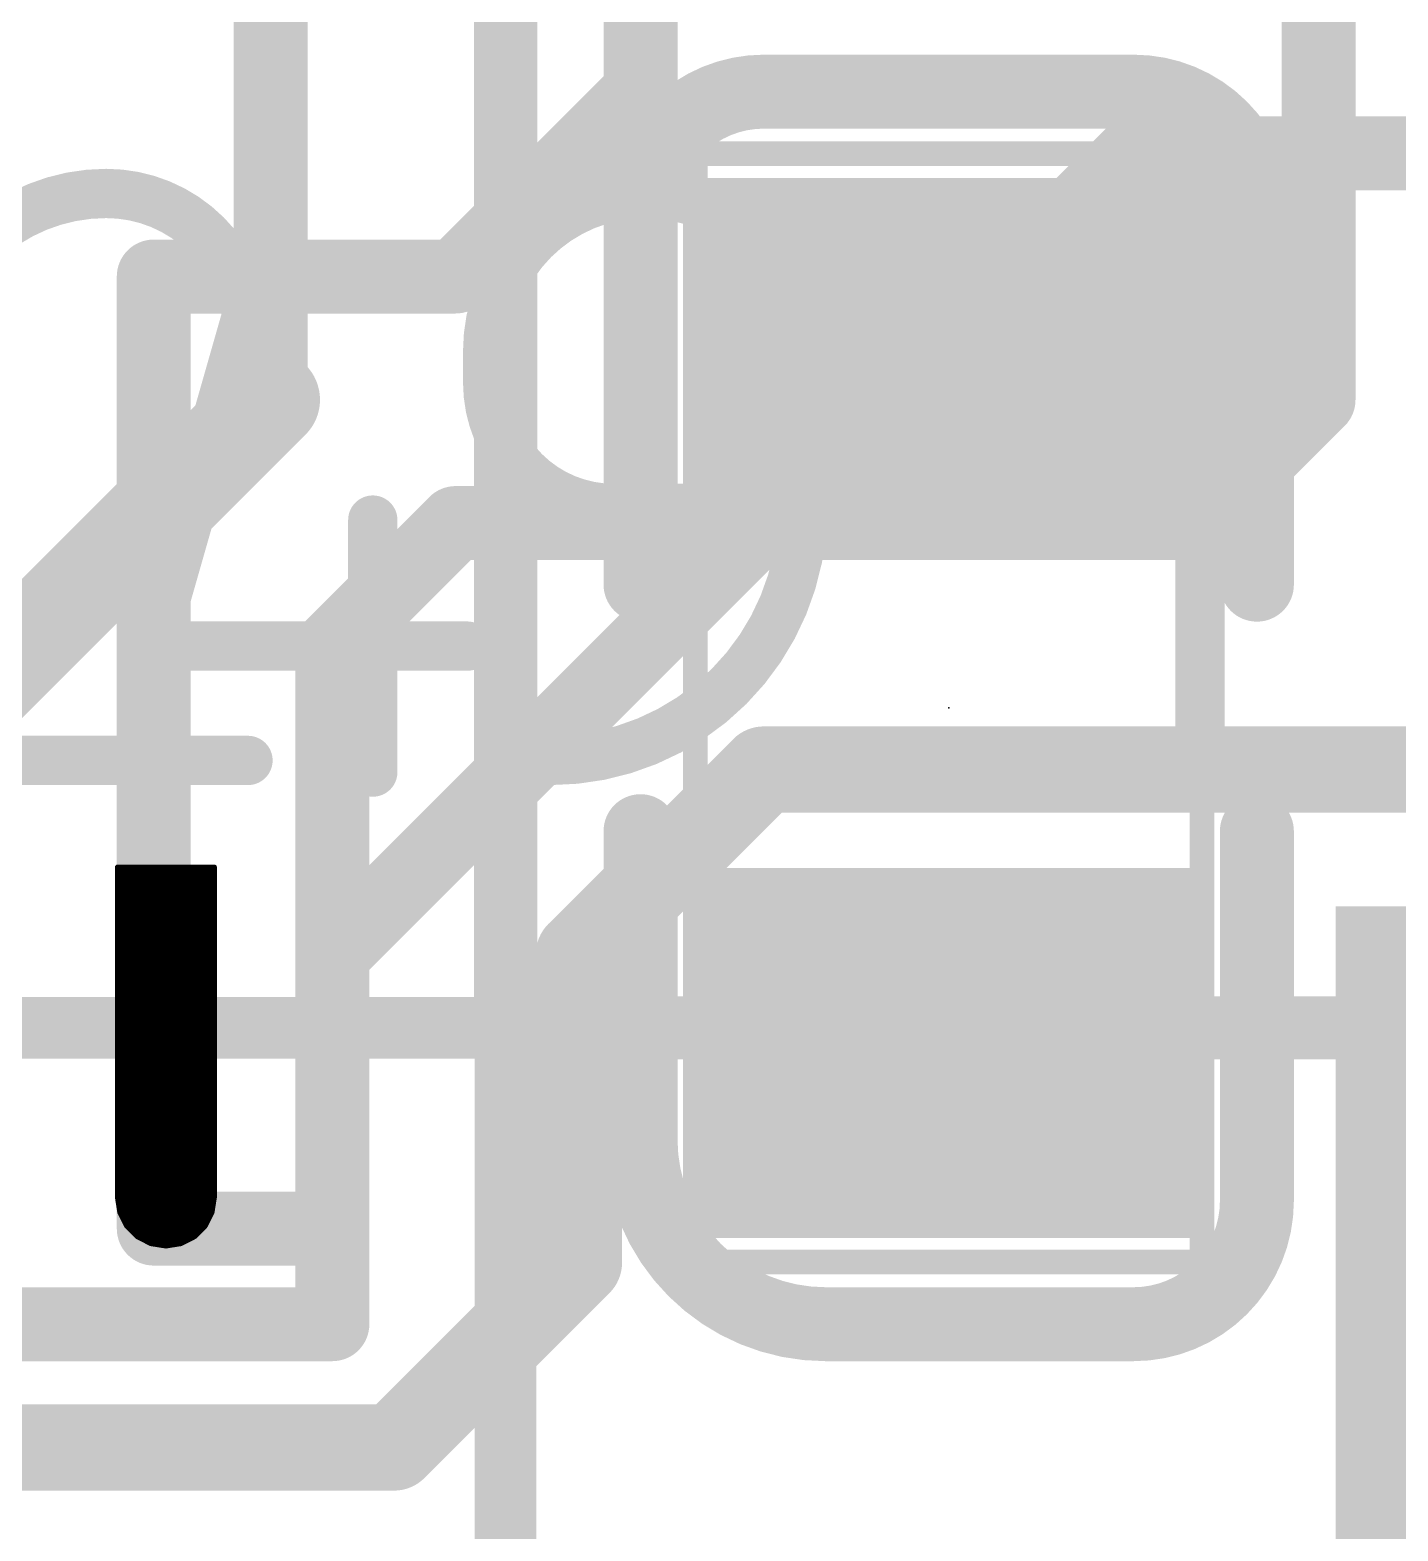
# Model space of a CAD drawing. Extents: x -5 to 103, y -6 to 58.
# Drawn here: x 18.3 to 21.119, y 24.593 to 27.686 of the extents above; entities that cross this region are included whole.
import ezdxf

# ---------------------------------------------------------------- set-up
doc = ezdxf.new("R2010")
doc.units = 0
for name, color, linetype in [('1', 12, 'CONTINUOUS'), ('16', 132, 'CONTINUOUS'), ('21', 40, 'CONTINUOUS'), ('23', 53, 'CONTINUOUS'), ('25', 40, 'CONTINUOUS'), ('39', 12, 'CONTINUOUS'), ('51', 254, 'CONTINUOUS')]:
    doc.layers.add(name, color=color, linetype=linetype)

# ---------------------------------------------------------------- blocks, each defined once
blk = doc.blocks.new('RECT')
blk.add_solid([(-0.5, -0.5), (0.5, -0.5), (-0.5, 0.5), (0.5, 0.5)])

msp = doc.modelspace()

# ---------------------------------------------------------------- linework, layer by layer
at = {"layer": '1'}
for points, const_width in [([(18.796, 26.924), (18.796, 28.2702)], 0.1524), ([(19.558, 27.813), (19.558, 27.559)], 0.1524), ([(20.955, 26.924), (20.955, 27.813)], 0.1524), ([(19.558, 27.559), (19.177, 27.178)], 0.1524), ([(18.555, 27.178), (18.555, 25.216)], 0.1524), ([(19.177, 27.178), (18.555, 27.178)], 0.1524), ([(18.18, 26.308), (18.796, 26.924)], 0.2032), ([(20.701, 26.67), (20.955, 26.924)], 0.1524), ([(18.923, 26.416), (19.177, 26.67)], 0.1524), ([(19.177, 26.67), (20.701, 26.67)], 0.1524), ([(18.923, 25.216), (18.923, 26.416)], 0.1524), ([(19.431, 25.781), (19.812, 26.162)], 0.1778), ([(19.812, 26.162), (20.193, 26.162)], 0.1778), ([(20.193, 26.162), (24.511, 26.162)], 0.1778), ([(18.68, 25.961), (18.48, 25.961)], 0.01), ([(18.48, 25.961), (18.48, 25.28)], 0.01), ([(18.48, 25.96), (18.68, 25.96)], 0.01), ([(18.48, 25.95), (18.68, 25.95)], 0.01), ([(18.68, 25.28), (18.68, 25.961)], 0.01), ([(18.48, 25.94), (18.68, 25.94)], 0.01), ([(18.48, 25.93), (18.68, 25.93)], 0.01), ([(18.48, 25.92), (18.68, 25.92)], 0.01), ([(18.48, 25.91), (18.68, 25.91)], 0.01), ([(18.48, 25.9), (18.68, 25.9)], 0.01), ([(18.48, 25.89), (18.68, 25.89)], 0.01), ([(18.48, 25.88), (18.68, 25.88)], 0.01), ([(18.48, 25.87), (18.68, 25.87)], 0.01), ([(18.48, 25.86), (18.68, 25.86)], 0.01), ([(19.431, 25.146), (19.431, 25.781)], 0.1778), ([(18.48, 25.85), (18.68, 25.85)], 0.01), ([(18.48, 25.84), (18.68, 25.84)], 0.01), ([(18.48, 25.83), (18.68, 25.83)], 0.01), ([(18.48, 25.82), (18.68, 25.82)], 0.01), ([(18.48, 25.81), (18.68, 25.81)], 0.01), ([(18.48, 25.8), (18.68, 25.8)], 0.01), ([(18.48, 25.79), (18.68, 25.79)], 0.01), ([(18.48, 25.78), (18.68, 25.78)], 0.01), ([(18.48, 25.77), (18.68, 25.77)], 0.01), ([(18.48, 25.76), (18.68, 25.76)], 0.01), ([(18.48, 25.75), (18.68, 25.75)], 0.01), ([(18.48, 25.74), (18.68, 25.74)], 0.01), ([(18.48, 25.73), (18.68, 25.73)], 0.01), ([(18.48, 25.72), (18.68, 25.72)], 0.01), ([(18.48, 25.71), (18.68, 25.71)], 0.01), ([(18.48, 25.7), (18.68, 25.7)], 0.01), ([(18.48, 25.69), (18.68, 25.69)], 0.01), ([(18.48, 25.68), (18.68, 25.68)], 0.01), ([(18.48, 25.67), (18.68, 25.67)], 0.01), ([(18.48, 25.66), (18.68, 25.66)], 0.01), ([(18.48, 25.65), (18.68, 25.65)], 0.01), ([(18.48, 25.64), (18.68, 25.64)], 0.01), ([(18.48, 25.63), (18.68, 25.63)], 0.01), ([(18.48, 25.62), (18.68, 25.62)], 0.01), ([(18.48, 25.61), (18.68, 25.61)], 0.01), ([(18.48, 25.6), (18.68, 25.6)], 0.01), ([(18.48, 25.59), (18.68, 25.59)], 0.01), ([(18.48, 25.58), (18.68, 25.58)], 0.01), ([(18.48, 25.57), (18.68, 25.57)], 0.01), ([(18.48, 25.56), (18.68, 25.56)], 0.01), ([(18.48, 25.55), (18.68, 25.55)], 0.01), ([(18.48, 25.54), (18.68, 25.54)], 0.01), ([(18.48, 25.53), (18.68, 25.53)], 0.01), ([(18.48, 25.52), (18.68, 25.52)], 0.01), ([(18.48, 25.51), (18.68, 25.51)], 0.01), ([(18.48, 25.5), (18.68, 25.5)], 0.01), ([(18.48, 25.49), (18.68, 25.49)], 0.01), ([(18.48, 25.48), (18.68, 25.48)], 0.01), ([(18.48, 25.47), (18.68, 25.47)], 0.01), ([(18.48, 25.46), (18.68, 25.46)], 0.01), ([(18.48, 25.45), (18.68, 25.45)], 0.01), ([(18.48, 25.44), (18.68, 25.44)], 0.01), ([(18.48, 25.43), (18.68, 25.43)], 0.01), ([(18.48, 25.42), (18.68, 25.42)], 0.01), ([(18.48, 25.41), (18.68, 25.41)], 0.01), ([(18.48, 25.4), (18.68, 25.4)], 0.01), ([(18.48, 25.39), (18.68, 25.39)], 0.01), ([(18.48, 25.38), (18.68, 25.38)], 0.01), ([(18.48, 25.37), (18.68, 25.37)], 0.01), ([(18.48, 25.36), (18.68, 25.36)], 0.01), ([(18.48, 25.35), (18.68, 25.35)], 0.01), ([(18.48, 25.34), (18.68, 25.34)], 0.01), ([(18.48, 25.33), (18.68, 25.33)], 0.01), ([(18.48, 25.32), (18.68, 25.32)], 0.01), ([(18.48, 25.31), (18.68, 25.31)], 0.01), ([(18.48, 25.3), (18.68, 25.3)], 0.01), ([(18.48, 25.29), (18.68, 25.29)], 0.01), ([(18.48, 25.28), (18.4849, 25.2491)], 0.01), ([(18.48, 25.28), (18.68, 25.28)], 0.01), ([(18.4816, 25.27), (18.6784, 25.27)], 0.01), ([(18.555, 25.216), (18.923, 25.216)], 0.1524), ([(18.6751, 25.2491), (18.68, 25.28)], 0.01), ([(18.4832, 25.26), (18.6768, 25.26)], 0.01), ([(18.4848, 25.25), (18.6752, 25.25)], 0.01), ([(18.4849, 25.2491), (18.4991, 25.2212)], 0.01), ([(18.4895, 25.24), (18.6705, 25.24)], 0.01), ([(18.6609, 25.2212), (18.6751, 25.2491)], 0.01), ([(18.4946, 25.23), (18.6654, 25.23)], 0.01), ([(18.4991, 25.2212), (18.5212, 25.1991)], 0.01), ([(18.5003, 25.22), (18.6597, 25.22)], 0.01), ([(18.5103, 25.21), (18.6497, 25.21)], 0.01), ([(18.6388, 25.1991), (18.6609, 25.2212)], 0.01), ([(19.304, 25.019), (19.431, 25.146)], 0.1778), ([(18.5203, 25.2), (18.6397, 25.2)], 0.01), ([(18.5212, 25.1991), (18.5491, 25.1849)], 0.01), ([(18.5391, 25.19), (18.6209, 25.19)], 0.01), ([(18.5491, 25.1849), (18.58, 25.18)], 0.01), ([(18.58, 25.18), (18.6109, 25.1849)], 0.01), ([(18.6109, 25.1849), (18.6388, 25.1991)], 0.01), ([(19.05, 24.765), (19.304, 25.019)], 0.1778), ([(17.526, 24.765), (19.05, 24.765)], 0.1778)]:
    msp.add_lwpolyline(points, dxfattribs=dict(at, const_width=const_width))
for points, const_width in [([(19.5849, 27.5321, 1), (19.5311, 27.5859)], 0.0762), ([(19.5199, 27.559, 1), (19.5961, 27.559)], 0.0762), ([(18.5931, 27.178, 1), (18.5169, 27.178)], 0.0762), ([(18.555, 27.2161, 1), (18.555, 27.1399)], 0.0762), ([(19.177, 27.1399, 1), (19.177, 27.2161)], 0.0762), ([(19.1501, 27.2049, 1), (19.2039, 27.1511)], 0.0762), ([(18.8319, 26.8881, 1), (18.7601, 26.9599)], 0.1016), ([(20.9819, 26.8971, 1), (20.9281, 26.9509)], 0.0762), ([(18.7579, 26.924, 1), (18.8341, 26.924)], 0.0762), ([(20.9169, 26.924, 1), (20.9931, 26.924)], 0.0762), ([(19.177, 26.7081, 1), (19.177, 26.6319)], 0.0762), ([(19.2039, 26.6431, 1), (19.1501, 26.6969)], 0.0762), ([(20.6741, 26.6969, 1), (20.7279, 26.6431)], 0.0762), ([(20.701, 26.6319, 1), (20.701, 26.7081)], 0.0762), ([(18.9611, 26.416, 1), (18.8849, 26.416)], 0.0762), ([(18.8961, 26.4429, 1), (18.9499, 26.3891)], 0.0762), ([(19.812, 26.2065, 1), (19.812, 26.1176)], 0.0889), ([(19.8434, 26.1306, 1), (19.7806, 26.1934)], 0.0889), ([(20.193, 26.2065, 1), (20.193, 26.1176)], 0.0889), ([(20.193, 26.1176, 1), (20.193, 26.2065)], 0.0889), ([(18.48, 25.9635, 1), (18.48, 25.9585)], 0.005), ([(18.4825, 25.961, 1), (18.4775, 25.961)], 0.005), ([(18.48, 25.9625, 1), (18.48, 25.9575)], 0.005), ([(18.48, 25.9525, 1), (18.48, 25.9475)], 0.005), ([(18.6825, 25.961, 1), (18.6775, 25.961)], 0.005), ([(18.68, 25.9585, 1), (18.68, 25.9635)], 0.005), ([(18.68, 25.9575, 1), (18.68, 25.9625)], 0.005), ([(18.68, 25.9475, 1), (18.68, 25.9525)], 0.005), ([(18.48, 25.9425, 1), (18.48, 25.9375)], 0.005), ([(18.48, 25.9325, 1), (18.48, 25.9275)], 0.005), ([(18.48, 25.9225, 1), (18.48, 25.9175)], 0.005), ([(18.68, 25.9375, 1), (18.68, 25.9425)], 0.005), ([(18.68, 25.9275, 1), (18.68, 25.9325)], 0.005), ([(18.68, 25.9175, 1), (18.68, 25.9225)], 0.005), ([(18.48, 25.9125, 1), (18.48, 25.9075)], 0.005), ([(18.48, 25.9025, 1), (18.48, 25.8975)], 0.005), ([(18.48, 25.8925, 1), (18.48, 25.8875)], 0.005), ([(18.68, 25.9075, 1), (18.68, 25.9125)], 0.005), ([(18.68, 25.8975, 1), (18.68, 25.9025)], 0.005), ([(18.68, 25.8875, 1), (18.68, 25.8925)], 0.005), ([(18.48, 25.8825, 1), (18.48, 25.8775)], 0.005), ([(18.48, 25.8725, 1), (18.48, 25.8675)], 0.005), ([(18.48, 25.8625, 1), (18.48, 25.8575)], 0.005), ([(18.68, 25.8775, 1), (18.68, 25.8825)], 0.005), ([(18.68, 25.8675, 1), (18.68, 25.8725)], 0.005), ([(18.68, 25.8575, 1), (18.68, 25.8625)], 0.005), ([(19.4755, 25.781, 1), (19.3865, 25.781)], 0.0889), ([(18.48, 25.8525, 1), (18.48, 25.8475)], 0.005), ([(18.48, 25.8425, 1), (18.48, 25.8375)], 0.005), ([(18.48, 25.8325, 1), (18.48, 25.8275)], 0.005), ([(18.68, 25.8475, 1), (18.68, 25.8525)], 0.005), ([(18.68, 25.8375, 1), (18.68, 25.8425)], 0.005), ([(18.68, 25.8275, 1), (18.68, 25.8325)], 0.005), ([(19.3996, 25.8124, 1), (19.4624, 25.7496)], 0.0889), ([(18.48, 25.8225, 1), (18.48, 25.8175)], 0.005), ([(18.48, 25.8125, 1), (18.48, 25.8075)], 0.005), ([(18.48, 25.8025, 1), (18.48, 25.7975)], 0.005), ([(18.68, 25.8175, 1), (18.68, 25.8225)], 0.005), ([(18.68, 25.8075, 1), (18.68, 25.8125)], 0.005), ([(18.68, 25.7975, 1), (18.68, 25.8025)], 0.005), ([(18.48, 25.7925, 1), (18.48, 25.7875)], 0.005), ([(18.48, 25.7825, 1), (18.48, 25.7775)], 0.005), ([(18.48, 25.7725, 1), (18.48, 25.7675)], 0.005), ([(18.68, 25.7875, 1), (18.68, 25.7925)], 0.005), ([(18.68, 25.7775, 1), (18.68, 25.7825)], 0.005), ([(18.68, 25.7675, 1), (18.68, 25.7725)], 0.005), ([(18.48, 25.7625, 1), (18.48, 25.7575)], 0.005), ([(18.48, 25.7525, 1), (18.48, 25.7475)], 0.005), ([(18.48, 25.7425, 1), (18.48, 25.7375)], 0.005), ([(18.48, 25.7325, 1), (18.48, 25.7275)], 0.005), ([(18.68, 25.7575, 1), (18.68, 25.7625)], 0.005), ([(18.68, 25.7475, 1), (18.68, 25.7525)], 0.005), ([(18.68, 25.7375, 1), (18.68, 25.7425)], 0.005), ([(18.68, 25.7275, 1), (18.68, 25.7325)], 0.005), ([(18.48, 25.7225, 1), (18.48, 25.7175)], 0.005), ([(18.48, 25.7125, 1), (18.48, 25.7075)], 0.005), ([(18.48, 25.7025, 1), (18.48, 25.6975)], 0.005), ([(18.68, 25.7175, 1), (18.68, 25.7225)], 0.005), ([(18.68, 25.7075, 1), (18.68, 25.7125)], 0.005), ([(18.68, 25.6975, 1), (18.68, 25.7025)], 0.005), ([(18.48, 25.6925, 1), (18.48, 25.6875)], 0.005), ([(18.48, 25.6825, 1), (18.48, 25.6775)], 0.005), ([(18.48, 25.6725, 1), (18.48, 25.6675)], 0.005), ([(18.68, 25.6875, 1), (18.68, 25.6925)], 0.005), ([(18.68, 25.6775, 1), (18.68, 25.6825)], 0.005), ([(18.68, 25.6675, 1), (18.68, 25.6725)], 0.005), ([(18.48, 25.6625, 1), (18.48, 25.6575)], 0.005), ([(18.48, 25.6525, 1), (18.48, 25.6475)], 0.005), ([(18.48, 25.6425, 1), (18.48, 25.6375)], 0.005), ([(18.68, 25.6575, 1), (18.68, 25.6625)], 0.005), ([(18.68, 25.6475, 1), (18.68, 25.6525)], 0.005), ([(18.68, 25.6375, 1), (18.68, 25.6425)], 0.005), ([(18.48, 25.6325, 1), (18.48, 25.6275)], 0.005), ([(18.48, 25.6225, 1), (18.48, 25.6175)], 0.005), ([(18.48, 25.6125, 1), (18.48, 25.6075)], 0.005), ([(18.68, 25.6275, 1), (18.68, 25.6325)], 0.005), ([(18.68, 25.6175, 1), (18.68, 25.6225)], 0.005), ([(18.68, 25.6075, 1), (18.68, 25.6125)], 0.005), ([(18.48, 25.6025, 1), (18.48, 25.5975)], 0.005), ([(18.48, 25.5925, 1), (18.48, 25.5875)], 0.005), ([(18.48, 25.5825, 1), (18.48, 25.5775)], 0.005), ([(18.68, 25.5975, 1), (18.68, 25.6025)], 0.005), ([(18.68, 25.5875, 1), (18.68, 25.5925)], 0.005), ([(18.68, 25.5775, 1), (18.68, 25.5825)], 0.005), ([(18.48, 25.5725, 1), (18.48, 25.5675)], 0.005), ([(18.48, 25.5625, 1), (18.48, 25.5575)], 0.005), ([(18.48, 25.5525, 1), (18.48, 25.5475)], 0.005), ([(18.68, 25.5675, 1), (18.68, 25.5725)], 0.005), ([(18.68, 25.5575, 1), (18.68, 25.5625)], 0.005), ([(18.68, 25.5475, 1), (18.68, 25.5525)], 0.005), ([(18.48, 25.5425, 1), (18.48, 25.5375)], 0.005), ([(18.48, 25.5325, 1), (18.48, 25.5275)], 0.005), ([(18.48, 25.5225, 1), (18.48, 25.5175)], 0.005), ([(18.68, 25.5375, 1), (18.68, 25.5425)], 0.005), ([(18.68, 25.5275, 1), (18.68, 25.5325)], 0.005), ([(18.68, 25.5175, 1), (18.68, 25.5225)], 0.005), ([(18.48, 25.5125, 1), (18.48, 25.5075)], 0.005), ([(18.48, 25.5025, 1), (18.48, 25.4975)], 0.005), ([(18.48, 25.4925, 1), (18.48, 25.4875)], 0.005), ([(18.68, 25.5075, 1), (18.68, 25.5125)], 0.005), ([(18.68, 25.4975, 1), (18.68, 25.5025)], 0.005), ([(18.68, 25.4875, 1), (18.68, 25.4925)], 0.005), ([(18.48, 25.4825, 1), (18.48, 25.4775)], 0.005), ([(18.48, 25.4725, 1), (18.48, 25.4675)], 0.005), ([(18.48, 25.4625, 1), (18.48, 25.4575)], 0.005), ([(18.68, 25.4775, 1), (18.68, 25.4825)], 0.005), ([(18.68, 25.4675, 1), (18.68, 25.4725)], 0.005), ([(18.68, 25.4575, 1), (18.68, 25.4625)], 0.005), ([(18.48, 25.4525, 1), (18.48, 25.4475)], 0.005), ([(18.48, 25.4425, 1), (18.48, 25.4375)], 0.005), ([(18.48, 25.4325, 1), (18.48, 25.4275)], 0.005), ([(18.68, 25.4475, 1), (18.68, 25.4525)], 0.005), ([(18.68, 25.4375, 1), (18.68, 25.4425)], 0.005), ([(18.68, 25.4275, 1), (18.68, 25.4325)], 0.005), ([(18.48, 25.4225, 1), (18.48, 25.4175)], 0.005), ([(18.48, 25.4125, 1), (18.48, 25.4075)], 0.005), ([(18.48, 25.4025, 1), (18.48, 25.3975)], 0.005), ([(18.48, 25.3925, 1), (18.48, 25.3875)], 0.005), ([(18.68, 25.4175, 1), (18.68, 25.4225)], 0.005), ([(18.68, 25.4075, 1), (18.68, 25.4125)], 0.005), ([(18.68, 25.3975, 1), (18.68, 25.4025)], 0.005), ([(18.68, 25.3875, 1), (18.68, 25.3925)], 0.005), ([(18.48, 25.3825, 1), (18.48, 25.3775)], 0.005), ([(18.48, 25.3725, 1), (18.48, 25.3675)], 0.005), ([(18.48, 25.3625, 1), (18.48, 25.3575)], 0.005), ([(18.68, 25.3775, 1), (18.68, 25.3825)], 0.005), ([(18.68, 25.3675, 1), (18.68, 25.3725)], 0.005), ([(18.68, 25.3575, 1), (18.68, 25.3625)], 0.005), ([(18.48, 25.3525, 1), (18.48, 25.3475)], 0.005), ([(18.48, 25.3425, 1), (18.48, 25.3375)], 0.005), ([(18.48, 25.3325, 1), (18.48, 25.3275)], 0.005), ([(18.68, 25.3475, 1), (18.68, 25.3525)], 0.005), ([(18.68, 25.3375, 1), (18.68, 25.3425)], 0.005), ([(18.68, 25.3275, 1), (18.68, 25.3325)], 0.005), ([(18.48, 25.3225, 1), (18.48, 25.3175)], 0.005), ([(18.48, 25.3125, 1), (18.48, 25.3075)], 0.005), ([(18.48, 25.3025, 1), (18.48, 25.2975)], 0.005), ([(18.68, 25.3175, 1), (18.68, 25.3225)], 0.005), ([(18.68, 25.3075, 1), (18.68, 25.3125)], 0.005), ([(18.68, 25.2975, 1), (18.68, 25.3025)], 0.005), ([(18.48, 25.2925, 1), (18.48, 25.2875)], 0.005), ([(18.4825, 25.2804, 1), (18.4775, 25.2796)], 0.005), ([(18.48, 25.2825, 1), (18.48, 25.2775)], 0.005), ([(18.4775, 25.28, 1), (18.4825, 25.28)], 0.005), ([(18.4816, 25.2725, 1), (18.4816, 25.2675)], 0.005), ([(18.555, 25.2541, 1), (18.555, 25.1779)], 0.0762), ([(18.6825, 25.2796, 1), (18.6775, 25.2804)], 0.005), ([(18.6775, 25.28, 1), (18.6825, 25.28)], 0.005), ([(18.6784, 25.2675, 1), (18.6784, 25.2725)], 0.005), ([(18.68, 25.2875, 1), (18.68, 25.2925)], 0.005), ([(18.68, 25.2775, 1), (18.68, 25.2825)], 0.005), ([(18.923, 25.1779, 1), (18.923, 25.2541)], 0.0762), ([(18.4832, 25.2625, 1), (18.4832, 25.2575)], 0.005), ([(18.5169, 25.216, 1), (18.5931, 25.216)], 0.0762), ([(18.4848, 25.2525, 1), (18.4848, 25.2475)], 0.005), ([(18.4871, 25.2502, 1), (18.4827, 25.248)], 0.005), ([(18.4824, 25.2487, 1), (18.4874, 25.2495)], 0.005), ([(18.4895, 25.2425, 1), (18.4895, 25.2375)], 0.005), ([(18.6705, 25.2375, 1), (18.6705, 25.2425)], 0.005), ([(18.6726, 25.2495, 1), (18.6776, 25.2487)], 0.005), ([(18.6773, 25.248, 1), (18.6729, 25.2502)], 0.005), ([(18.6752, 25.2475, 1), (18.6752, 25.2525)], 0.005), ([(18.6768, 25.2575, 1), (18.6768, 25.2625)], 0.005), ([(18.8849, 25.216, 1), (18.9611, 25.216)], 0.0762), ([(18.4946, 25.2325, 1), (18.4946, 25.2275)], 0.005), ([(18.5009, 25.223, 1), (18.4973, 25.2195)], 0.005), ([(18.4969, 25.2201, 1), (18.5013, 25.2224)], 0.005), ([(18.5003, 25.2225, 1), (18.5003, 25.2175)], 0.005), ([(18.5103, 25.2125, 1), (18.5103, 25.2075)], 0.005), ([(18.6497, 25.2075, 1), (18.6497, 25.2125)], 0.005), ([(18.6587, 25.2224, 1), (18.6631, 25.2201)], 0.005), ([(18.6627, 25.2195, 1), (18.6591, 25.223)], 0.005), ([(18.6597, 25.2175, 1), (18.6597, 25.2225)], 0.005), ([(18.6654, 25.2275, 1), (18.6654, 25.2325)], 0.005), ([(19.4624, 25.1146, 1), (19.3996, 25.1774)], 0.0889), ([(18.5203, 25.2025, 1), (18.5203, 25.1975)], 0.005), ([(18.5224, 25.2013, 1), (18.5201, 25.1969)], 0.005), ([(18.5195, 25.1973, 1), (18.523, 25.2009)], 0.005), ([(18.5391, 25.1925, 1), (18.5391, 25.1875)], 0.005), ([(18.5495, 25.1874, 1), (18.5487, 25.1824)], 0.005), ([(18.548, 25.1827, 1), (18.5502, 25.1871)], 0.005), ([(18.5796, 25.1825, 1), (18.5804, 25.1775)], 0.005), ([(18.5796, 25.1775, 1), (18.5804, 25.1825)], 0.005), ([(18.6098, 25.1871, 1), (18.612, 25.1827)], 0.005), ([(18.6113, 25.1824, 1), (18.6105, 25.1874)], 0.005), ([(18.6209, 25.1875, 1), (18.6209, 25.1925)], 0.005), ([(18.637, 25.2009, 1), (18.6405, 25.1973)], 0.005), ([(18.6399, 25.1969, 1), (18.6376, 25.2013)], 0.005), ([(18.6397, 25.1975, 1), (18.6397, 25.2025)], 0.005), ([(19.3865, 25.146, 1), (19.4755, 25.146)], 0.0889), ([(19.2726, 25.0504, 1), (19.3354, 24.9876)], 0.0889), ([(19.3354, 24.9876, 1), (19.2726, 25.0504)], 0.0889), ([(19.0186, 24.7964, 1), (19.0814, 24.7336)], 0.0889), ([(19.05, 24.7205, 1), (19.05, 24.8095)], 0.0889)]:
    msp.add_lwpolyline(points, format="xyb", dxfattribs=dict(at, const_width=const_width))
at = {"layer": '16', "const_width": 0.1524}
for points in [[(20.574, 27.432), (18.923, 25.781)], [(29.464, 27.432), (20.574, 27.432)], [(18.923, 25.781), (18.923, 25.019)], [(18.923, 25.019), (17.145, 25.019)]]:
    msp.add_lwpolyline(points, dxfattribs=at)
at = {"layer": '16', "const_width": 0.0762}
for points in [[(20.574, 27.4701, 1), (20.574, 27.3939)], [(20.6009, 27.4051, 1), (20.5471, 27.4589)], [(18.9611, 25.781, 1), (18.8849, 25.781)], [(18.8961, 25.8079, 1), (18.9499, 25.7541)], [(18.923, 24.9809, 1), (18.923, 25.0571)], [(18.8849, 25.019, 1), (18.9611, 25.019)]]:
    msp.add_lwpolyline(points, format="xyb", dxfattribs=at)
at = {"layer": '21'}
for points, const_width in [([(19.812, 27.559, 0.4142), (19.558, 27.305)], 0.1524), ([(19.812, 27.5971, 1), (19.812, 27.5209)], 0.0762), ([(19.812, 27.5209, 1), (19.812, 27.5971)], 0.0762), ([(20.828, 27.305, 0.4142), (20.574, 27.559)], 0.1524), ([(20.574, 27.5971, 1), (20.574, 27.5209)], 0.0762), ([(20.574, 27.5209, 1), (20.574, 27.5971)], 0.0762), ([(19.5961, 27.305, 1), (19.5199, 27.305)], 0.0762), ([(20.8661, 27.305, 1), (20.7899, 27.305)], 0.0762), ([(19.5199, 27.305, 1), (19.5961, 27.305)], 0.0762), ([(20.7899, 27.305, 1), (20.8661, 27.305)], 0.0762), ([(19.5199, 26.543, 1), (19.5961, 26.543)], 0.0762), ([(20.7899, 26.543, 1), (20.8661, 26.543)], 0.0762), ([(19.5961, 26.035, 1), (19.5199, 26.035)], 0.0762), ([(20.8661, 26.035, 1), (20.7899, 26.035)], 0.0762), ([(19.3117, 25.63, 1), (19.2483, 25.63)], 0.0635), ([(19.28, 25.5983, 1), (19.28, 25.6618)], 0.0635), ([(19.558, 25.4, 0.4142), (19.939, 25.019)], 0.1524), ([(19.5961, 25.4, 1), (19.5199, 25.4)], 0.0762), ([(19.5199, 25.4, 1), (19.5961, 25.4)], 0.0762), ([(20.574, 25.019, 0.4142), (20.828, 25.273)], 0.1524), ([(20.8661, 25.273, 1), (20.7899, 25.273)], 0.0762), ([(20.7899, 25.273, 1), (20.8661, 25.273)], 0.0762), ([(19.939, 25.0571, 1), (19.939, 24.9809)], 0.0762), ([(19.939, 24.9809, 1), (19.939, 25.0571)], 0.0762), ([(20.574, 25.0571, 1), (20.574, 24.9809)], 0.0762), ([(20.574, 24.9809, 1), (20.574, 25.0571)], 0.0762)]:
    msp.add_lwpolyline(points, format="xyb", dxfattribs=dict(at, const_width=const_width))
for points, const_width in [([(20.574, 27.559), (19.812, 27.559)], 0.1524), ([(19.558, 27.305), (19.558, 26.543)], 0.1524), ([(20.828, 26.543), (20.828, 27.305)], 0.1524), ([(19.558, 26.035), (19.558, 25.4)], 0.1524), ([(20.828, 25.273), (20.828, 26.035)], 0.1524), ([(19.28, 25.63), (16.28, 25.63)], 0.127), ([(19.28, 22.63), (19.28, 25.63)], 0.127), ([(19.939, 25.019), (20.574, 25.019)], 0.1524)]:
    msp.add_lwpolyline(points, dxfattribs=dict(at, const_width=const_width))
at = {"layer": '23'}
msp.add_point((20.193, 26.289), dxfattribs=at)
at = {"layer": '25', "const_width": 0.1016}
for points in [[(18.8115, 27.3252), (18.5519, 26.4164)], [(19.0063, 26.6761), (19.0063, 26.1568)], [(18.5519, 26.4164), (19.201, 26.4164)]]:
    msp.add_lwpolyline(points, dxfattribs=at)
at = {"layer": '25', "const_width": 0.0508}
for points in [[(18.836, 27.3182, 1), (18.7871, 27.3322)], [(19.0317, 26.6761, 1), (18.9809, 26.6761)], [(18.5519, 26.4418, 1), (18.5519, 26.391)], [(18.5275, 26.4234, 1), (18.5763, 26.4095)], [(19.201, 26.391, 1), (19.201, 26.4418)], [(18.9809, 26.1568, 1), (19.0317, 26.1568)]]:
    msp.add_lwpolyline(points, format="xyb", dxfattribs=at)
at = {"layer": '39', "const_width": 0.0508}
for points in [[(19.6708, 25.147), (19.6708, 27.431)], [(19.6708, 27.431), (20.7152, 27.431)], [(20.7152, 27.431), (20.7152, 25.147)], [(20.7152, 25.147), (19.6708, 25.147)]]:
    msp.add_lwpolyline(points, dxfattribs=at)
at = {"layer": '39', "const_width": 0.0254}
for points in [[(19.6835, 27.431, 1), (19.6581, 27.431)], [(19.6708, 27.4437, 1), (19.6708, 27.4183)], [(20.7279, 27.431, 1), (20.7025, 27.431)], [(20.7152, 27.4183, 1), (20.7152, 27.4437)], [(19.6708, 25.1597, 1), (19.6708, 25.1343)], [(19.6581, 25.147, 1), (19.6835, 25.147)], [(20.7025, 25.147, 1), (20.7279, 25.147)], [(20.7152, 25.1343, 1), (20.7152, 25.1597)]]:
    msp.add_lwpolyline(points, format="xyb", dxfattribs=at)
at = {"layer": '51'}
for points, const_width in [([(19.28, 25.63), (19.28, 30.08)], 0.13), ([(20.386, 27.0896), (20.7106, 27.3492)], 0.1016), ([(20.7106, 27.3492), (20.7106, 26.1808)], 0.1016), ([(19.243, 26.9597), (19.243, 27.0246)], 0.1016), ([(19.8921, 27.0246), (19.8921, 26.7001)], 0.1016), ([(18.6518, 26.8299), (18.1, 26.1808)], 0.1016), ([(19.8921, 26.7001), (19.5027, 26.7001)], 0.1016), ([(18.1, 26.1808), (18.7491, 26.1808)], 0.1016), ([(20.386, 26.1808), (21.0351, 26.1808)], 0.1016), ([(19.28, 25.63), (29.23, 25.63)], 0.13)]:
    msp.add_lwpolyline(points, dxfattribs=dict(at, const_width=const_width))
for points, const_width in [([(18.457, 27.3492, 0.3252), (18.1, 27.0896)], 0.1016), ([(18.7491, 27.0571, 0.4142), (18.457, 27.3492)], 0.1016), ([(18.457, 27.3746, 1), (18.457, 27.3238)], 0.0508), ([(18.457, 27.3238, 1), (18.457, 27.3746)], 0.0508), ([(19.8921, 27.0246, 1), (19.243, 27.0246)], 0.1016), ([(20.736, 27.3492, 1), (20.6852, 27.3492)], 0.0508), ([(20.7264, 27.3294, 1), (20.6947, 27.369)], 0.0508), ([(20.3702, 27.1094, 1), (20.4019, 27.0697)], 0.0508), ([(18.6518, 26.8299, 0.2053), (18.7491, 27.0571)], 0.1016), ([(18.7745, 27.0571, 1), (18.7237, 27.0571)], 0.0508), ([(18.7237, 27.0571, 1), (18.7745, 27.0571)], 0.0508), ([(19.2684, 27.0246, 1), (19.2176, 27.0246)], 0.0508), ([(19.9175, 27.0246, 1), (19.8667, 27.0246)], 0.0508), ([(19.2176, 27.0246, 1), (19.2684, 27.0246)], 0.0508), ([(19.8667, 27.0246, 1), (19.9175, 27.0246)], 0.0508), ([(19.243, 26.9597, 0.4142), (19.5027, 26.7001)], 0.1016), ([(19.2684, 26.9597, 1), (19.2176, 26.9597)], 0.0508), ([(19.2176, 26.9597, 1), (19.2684, 26.9597)], 0.0508), ([(18.6711, 26.8135, 1), (18.6324, 26.8464)], 0.0508), ([(18.6343, 26.8483, 1), (18.6693, 26.8115)], 0.0508), ([(19.3728, 26.1808, 0.4142), (19.8921, 26.7001)], 0.1016), ([(19.5027, 26.7255, 1), (19.5027, 26.6747)], 0.0508), ([(19.5027, 26.6747, 1), (19.5027, 26.7255)], 0.0508), ([(19.9175, 26.7001, 1), (19.8667, 26.7001)], 0.0508), ([(19.8667, 26.7001, 1), (19.9175, 26.7001)], 0.0508), ([(19.8921, 26.6747, 1), (19.8921, 26.7255)], 0.0508), ([(18.7491, 26.1554, 1), (18.7491, 26.2062)], 0.0508), ([(19.3728, 26.2062, 1), (19.3728, 26.1554)], 0.0508), ([(20.386, 26.2062, 1), (20.386, 26.1554)], 0.0508), ([(21.0351, 26.1554, 1), (21.0351, 26.2062)], 0.0508), ([(20.6852, 26.1808, 1), (20.736, 26.1808)], 0.0508), ([(19.28, 25.6625, 1), (19.28, 25.5975)], 0.065), ([(19.2475, 25.63, 1), (19.3125, 25.63)], 0.065)]:
    msp.add_lwpolyline(points, format="xyb", dxfattribs=dict(at, const_width=const_width))

# ---------------------------------------------------------------- block references
at = {"layer": '1'}
for p, xscale, yscale, rotation in [((20.193, 27.0002), 0.762, 1.0008, 270), ((20.193, 25.5778), 0.762, 1.0008, 270), ((21.915, 24.13), 3.5, 1.85, 270), ((18.58, 25.53), 0.1, 0.1, 180)]:
    msp.add_blockref('RECT', p, dxfattribs=dict(at, xscale=xscale, yscale=yscale, rotation=rotation))

doc.saveas('drawing.dxf')
